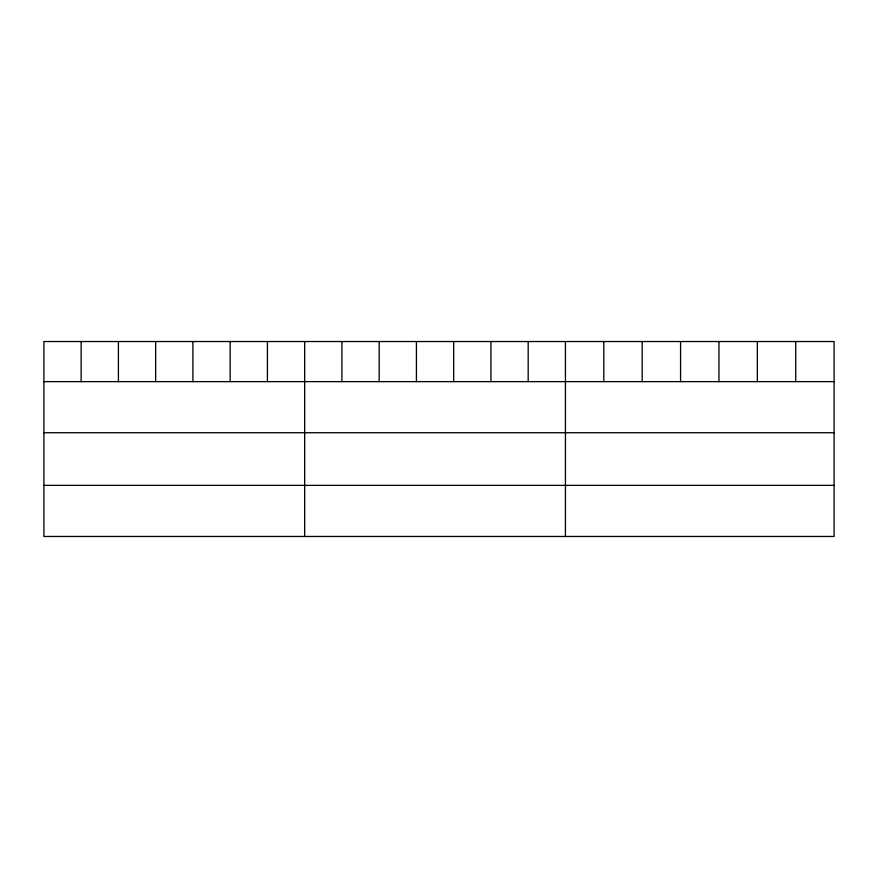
<?xml version="1.0" encoding="UTF-8"?>
<svg xmlns="http://www.w3.org/2000/svg" width="878" height="878" viewBox="0 0 878 878"><rect width="100%" height="100%" fill="white"/><g stroke="black" fill="none" stroke-linecap="round" stroke-linejoin="round"><path stroke-width="1.32" d="M834.1 381.634L834.1 536.469L43.9 536.469L43.9 341.531L834.1 341.531L834.1 381.634L43.9 381.634M43.9 432.733L834.1 432.733M43.9 485.369L834.1 485.369M795.72 341.531L795.72 381.634M757.341 341.531L757.341 381.634M718.961 341.531L718.961 381.634M680.571 341.531L680.571 381.634M642.191 341.531L642.191 381.634M603.812 341.531L603.812 381.634M565.432 341.531L565.432 536.469M528.183 341.531L528.183 381.634M490.923 341.531L490.923 381.634M453.674 341.531L453.674 381.634M416.424 341.531L416.424 381.634M379.175 341.531L379.175 381.634M341.915 341.531L341.915 381.634M304.666 341.531L304.666 536.469M267.417 341.531L267.417 381.634M230.157 341.531L230.157 381.634M192.908 341.531L192.908 381.634M155.658 341.531L155.658 381.634M118.409 341.531L118.409 381.634M81.149 341.531L81.149 381.634"/></g></svg>
